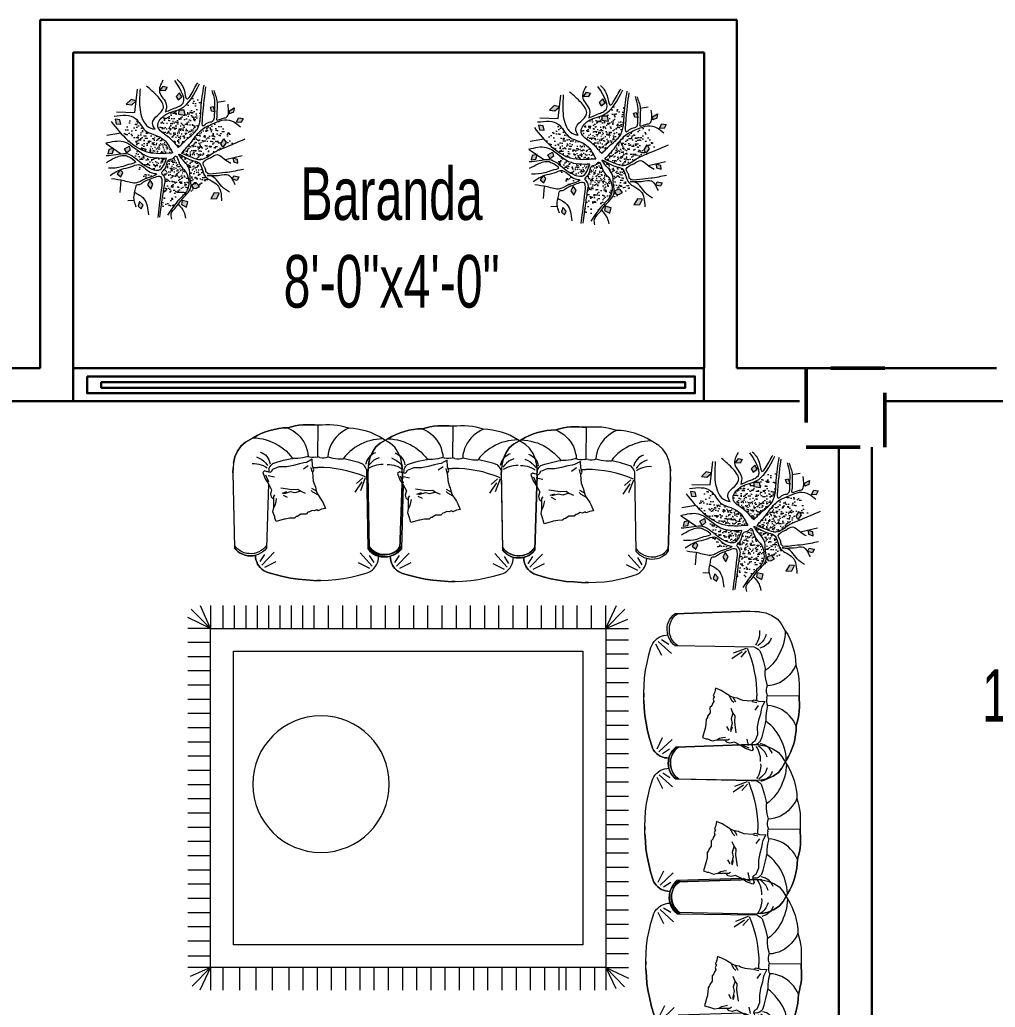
# Model space of a CAD drawing. Header units: inches. Extents: x 64086 to 138972, y -13497 to 16809.
# Drawn here: x 100305.9 to 100454.3, y -10453.8 to -10303.6 of the extents above; entities that cross this region are included whole.
import ezdxf

# ---------------------------------------------------------------- set-up
doc = ezdxf.new("R2010")
doc.units = ezdxf.units.IN
doc.header["$LTSCALE"] = 0.5
doc.header["$MEASUREMENT"] = 0
doc.linetypes.add('DASHED', pattern=[0.75, 0.5, -0.25])
doc.layers.get('0').update_dxf_attribs({"lineweight": 13})
for name, color, linetype, lineweight in [('Boundary', 6, 'DASHED', 50), ('DIMENSION', 250, 'Continuous', 13), ('fur', 42, 'Continuous', 15), ('FURNITUER', 45, 'Continuous', 15), ('FURNITUR', 212, 'Continuous', 9), ('Light fixture', 5, 'Continuous', 13), ('Text-2', 7, 'Continuous', 18), ('Tree', 94, 'Continuous', 0), ('WALL', 7, 'Continuous', 30)]:
    doc.layers.add(name, color=color, linetype=linetype, lineweight=lineweight)
doc.styles.add('STYLE1', font='ARIALN.TTF', dxfattribs={"width": 0.8})

# ---------------------------------------------------------------- blocks, each defined once
blk = doc.blocks.new('A$C02AD739B')
at = {"layer": 'fur'}
for p, q in [((6.08, 28.48), (6.89, 28.77)), ((6.08, 28.48), (6.89, 28.77)), ((6.89, 28.77), (7.74, 29)), ((6.89, 28.77), (7.74, 29)), ((7.74, 29), (8.62, 29.19)), ((7.74, 29), (8.62, 29.19)), ((8.62, 29.19), (9.47, 29.31)), ((8.62, 29.19), (9.47, 29.31)), ((9.47, 29.31), (10.33, 29.36)), ((9.47, 29.31), (10.36, 29.36)), ((10.33, 29.36), (10.33, 29.36)), ((10.33, 29.36), (10.36, 29.36)), ((10.33, 29.36), (10.36, 29.36)), ((10.33, 29.36), (10.86, 29.12)), ((10.36, 29.36), (11.03, 29.55)), ((10.36, 29.36), (11.03, 29.55)), ((10.86, 29.12), (11.36, 28.81)), ((11.03, 29.55), (11.77, 29.74)), ((11.03, 29.55), (11.77, 29.74)), ((11.36, 28.81), (11.87, 28.46)), ((11.77, 29.74), (12.48, 29.89)), ((11.77, 29.74), (12.48, 29.89)), ((12.48, 29.89), (13.22, 29.98)), ((12.48, 29.89), (13.22, 29.98)), ((13.22, 29.98), (13.97, 30.02)), ((13.22, 29.98), (13.97, 30.02)), ((13.97, 30.02), (14.71, 30.03)), ((13.97, 30.02), (14.71, 30.03)), ((14.71, 30.03), (15.46, 30.01)), ((14.71, 30.03), (15.46, 30.01)), ((15.46, 30.01), (16.2, 30.02)), ((15.46, 30.01), (16.2, 30.02)), ((16.2, 30.02), (16.95, 30.03)), ((16.95, 30.03), (16.2, 30.02)), ((16.3, 23.85), (16.2, 30.02)), ((16.95, 30.03), (17.69, 30.08)), ((17.69, 30.08), (16.95, 30.03)), ((17.69, 30.08), (18.44, 30.09)), ((18.44, 30.09), (17.69, 30.08)), ((18.44, 30.09), (19.18, 30.07)), ((19.18, 30.07), (18.44, 30.09)), ((19.18, 30.07), (19.93, 30.01)), ((19.93, 30.01), (19.18, 30.07)), ((19.93, 30.01), (20.64, 29.88)), ((20.64, 29.88), (19.93, 30.01)), ((21.08, 28.96), (20.59, 28.6)), ((20.64, 29.88), (21.39, 29.71)), ((21.39, 29.71), (20.64, 29.88)), ((21.61, 29.26), (21.08, 28.96)), ((21.39, 29.71), (22.1, 29.51)), ((22.1, 29.51), (21.39, 29.71)), ((22.14, 29.51), (21.61, 29.26)), ((22.99, 29.49), (22.1, 29.51)), ((22.1, 29.51), (22.14, 29.51)), ((22.14, 29.51), (22.1, 29.51)), ((22.14, 29.51), (22.99, 29.49)), ((22.14, 29.51), (22.14, 29.51)), ((22.99, 29.49), (23.84, 29.4)), ((23.84, 29.4), (22.99, 29.49)), ((23.84, 29.4), (24.73, 29.24)), ((24.73, 29.24), (23.84, 29.4)), ((24.73, 29.24), (25.59, 29.04)), ((25.59, 29.04), (24.73, 29.24)), ((25.59, 29.04), (26.41, 28.77)), ((26.41, 28.77), (25.59, 29.04)), ((26.41, 28.77), (27.23, 28.46)), ((27.23, 28.46), (26.41, 28.77)), ((2.25, 26.39), (3.72, 27.27)), ((2.25, 26.39), (3.72, 27.27)), ((3.72, 27.27), (4.46, 27.74)), ((3.72, 27.27), (4.46, 27.74)), ((3.72, 27.27), (4.36, 27.24)), ((4.36, 27.24), (5, 27.18)), ((4.46, 27.74), (5.27, 28.15)), ((4.46, 27.74), (5.27, 28.15)), ((5, 27.18), (5.61, 27.09)), ((5.27, 28.15), (6.08, 28.48)), ((5.27, 28.15), (6.08, 28.48)), ((5.61, 27.09), (6.25, 26.92)), ((6.25, 26.92), (6.85, 26.75)), ((6.85, 26.75), (7.43, 26.51)), ((11.87, 28.46), (12.33, 28.08)), ((12.33, 28.08), (12.76, 27.66)), ((12.76, 27.66), (13.13, 27.21)), ((13.13, 27.21), (13.49, 26.71)), ((13.49, 26.71), (13.78, 26.19)), ((19.02, 26.8), (18.75, 26.27)), ((19.37, 27.31), (19.02, 26.8)), ((19.72, 27.77), (19.37, 27.31)), ((20.14, 28.2), (19.72, 27.77)), ((20.59, 28.6), (20.14, 28.2)), ((25.13, 26.76), (24.53, 26.5)), ((25.69, 27.02), (25.13, 26.76)), ((26.29, 27.2), (25.69, 27.02)), ((26.93, 27.39), (26.29, 27.2)), ((27.53, 27.51), (26.93, 27.39)), ((27.23, 28.46), (28.05, 28.08)), ((28.05, 28.08), (27.23, 28.46)), ((28.17, 27.59), (27.53, 27.51)), ((28.05, 28.08), (28.8, 27.63)), ((28.8, 27.63), (28.05, 28.08)), ((28.8, 27.63), (28.17, 27.59)), ((28.8, 27.63), (30.31, 26.8)), ((30.31, 26.8), (28.8, 27.63)), ((30.31, 26.8), (31.13, 26.11)), ((31.13, 26.11), (30.31, 26.8)), ((0.78, 24.63), (1.44, 25.67)), ((0.78, 24.63), (1.44, 25.67)), ((1.44, 25.67), (2.25, 26.39)), ((1.44, 25.67), (2.25, 26.39)), ((7.43, 26.51), (8.03, 26.27)), ((8.03, 26.27), (8.57, 25.96)), ((8.57, 25.96), (9.14, 25.65)), ((9.14, 25.65), (9.64, 25.27)), ((9.64, 25.27), (10.15, 24.89)), ((10.15, 24.89), (10.62, 24.43)), ((13.78, 26.19), (14, 25.66)), ((14, 25.66), (14.19, 25.06)), ((14.19, 25.06), (14.34, 24.49)), ((18.38, 25.12), (18.24, 24.56)), ((18.54, 25.73), (18.38, 25.12)), ((18.75, 26.27), (18.54, 25.73)), ((22.46, 25.05), (22, 24.58)), ((22.95, 25.45), (22.46, 25.05)), ((23.44, 25.84), (22.95, 25.45)), ((24, 26.17), (23.44, 25.84)), ((24.53, 26.5), (24, 26.17)), ((27.43, 24.88), (27.08, 24.73)), ((31.13, 26.11), (31.82, 25.09)), ((31.82, 25.09), (31.13, 26.11)), ((31.82, 25.09), (32.34, 23.96)), ((32.34, 23.96), (31.82, 25.09)), ((0.08, 22.28), (0.31, 23.49)), ((0.08, 22.28), (0.31, 23.49)), ((0.31, 23.49), (0.78, 24.63)), ((0.31, 23.49), (0.78, 24.63)), ((4.49, 23.59), (4.99, 23.39)), ((4.99, 23.39), (5.49, 23.15)), ((5.19, 24.56), (5.54, 24.42)), ((5.49, 23.15), (5.92, 22.8)), ((5.54, 24.42), (5.86, 24.22)), ((5.86, 24.22), (6.19, 24.01)), ((6.19, 24.01), (6.44, 23.73)), ((6.44, 23.73), (6.69, 23.41)), ((6.69, 23.41), (6.88, 23.1)), ((6.88, 23.1), (7.02, 22.71)), ((8.41, 22.7), (9.68, 23.07)), ((9.68, 23.07), (10.99, 23.41)), ((10.62, 24.43), (11.05, 23.98)), ((10.99, 23.41), (11.41, 23.45)), ((11.05, 23.98), (11.41, 23.45)), ((12.41, 23.47), (11.41, 23.45)), ((13.4, 23.63), (12.41, 23.47)), ((14.39, 23.89), (13.4, 23.63)), ((14.71, 23.75), (14.32, 23.89)), ((14.32, 23.89), (14.39, 23.89)), ((14.34, 24.49), (14.39, 23.89)), ((14.39, 23.89), (14.34, 23.88)), ((14.34, 23.88), (14.39, 23.86)), ((14.39, 23.86), (14.39, 23.89)), ((15.1, 23.69), (14.71, 23.75)), ((15.52, 23.7), (15.1, 23.69)), ((15.91, 23.77), (15.52, 23.7)), ((15.91, 23.77), (16.3, 23.85)), ((16.69, 23.79), (16.3, 23.85)), ((16.69, 23.79), (17.09, 23.72)), ((17.09, 23.72), (17.51, 23.73)), ((17.36, 22.16), (17.41, 23.41)), ((17.41, 23.41), (18.55, 22.82)), ((17.51, 23.73), (17.9, 23.8)), ((17.9, 23.8), (18.29, 23.95)), ((18.24, 24.56), (18.22, 23.95)), ((18.22, 23.95), (19.21, 23.72)), ((18.29, 23.95), (18.22, 23.95)), ((19.21, 23.72), (20.21, 23.59)), ((20.21, 23.59), (21.2, 23.61)), ((21.59, 24.11), (21.2, 23.61)), ((21.67, 23.54), (21.2, 23.61)), ((22, 24.58), (21.59, 24.11)), ((22.98, 23.25), (21.67, 23.54)), ((24.27, 22.91), (22.98, 23.25)), ((25.05, 22.64), (24.27, 22.91)), ((25.65, 22.97), (25.55, 22.61)), ((25.78, 23.36), (25.65, 22.97)), ((25.96, 23.68), (25.78, 23.36)), ((26.2, 24.01), (25.96, 23.68)), ((26.44, 24.3), (26.2, 24.01)), ((26.75, 23.09), (26.36, 22.7)), ((26.76, 24.51), (26.44, 24.3)), ((27.17, 23.45), (26.75, 23.09)), ((27.08, 24.73), (26.76, 24.51)), ((27.66, 23.71), (27.17, 23.45)), ((28.15, 23.93), (27.66, 23.71)), ((32.34, 23.96), (32.61, 22.76)), ((32.61, 22.76), (32.34, 23.96)), ((0, 20.4), (0.02, 21.39)), ((0, 20.4), (0.02, 21.39)), ((0.02, 21.39), (0.08, 22.28)), ((0.08, 22.28), (0.02, 21.39)), ((3.7, 22.3), (4.12, 22.31)), ((4.12, 22.31), (4.55, 22.28)), ((4.55, 22.28), (4.97, 22.22)), ((4.97, 22.22), (5.4, 22.08)), ((5.4, 22.08), (5.83, 21.94)), ((5.83, 21.94), (6.22, 21.74)), ((5.92, 22.8), (6.32, 22.41)), ((6.22, 21.74), (6.58, 21.53)), ((6.32, 22.41), (6.65, 21.99)), ((6.94, 21.36), (6.79, 6.03)), ((6.94, 21.36), (7.11, 21.75)), ((7.02, 22.71), (7.14, 22.36)), ((7.11, 21.75), (7.32, 22.07)), ((7.32, 22.07), (7.63, 22.4)), ((7.63, 22.4), (8.41, 22.7)), ((9.4, 20.76), (10.53, 21.1)), ((10.53, 21.1), (11.62, 21.33)), ((11.62, 21.33), (12.79, 21.56)), ((12.79, 21.56), (13.96, 21.72)), ((13.96, 21.72), (15.16, 21.81)), ((15.16, 21.81), (16.34, 21.83)), ((17.26, 21.84), (16.34, 21.83)), ((17.09, 21.34), (17.36, 22.16)), ((17.34, 20.89), (17.09, 21.34)), ((17.68, 21.85), (17.48, 20.99)), ((18.18, 22.14), (19.14, 21.48)), ((18.55, 22.82), (19.02, 22.72)), ((19.02, 22.72), (19.87, 22.56)), ((19.87, 22.56), (21.05, 22.22)), ((21.05, 22.22), (22.33, 21.99)), ((22.33, 21.99), (23.85, 22.02)), ((23.61, 22.09), (23.61, 22.05)), ((23.85, 22.02), (25.1, 21.51)), ((25.38, 22.33), (25.05, 22.64)), ((25.1, 21.51), (25.36, 21.05)), ((25.36, 21.05), (25.61, 20.88)), ((25.59, 22.01), (25.38, 22.33)), ((25.78, 21.62), (25.59, 22.01)), ((25.61, 20.88), (26.63, 21.21)), ((25.78, 21.62), (25.82, 20.95)), ((26.36, 22.7), (26.05, 22.27)), ((26.48, 22.02), (26.13, 21.81)), ((26.87, 22.24), (26.48, 22.02)), ((26.63, 21.21), (26.99, 20.93)), ((27.29, 22.39), (26.87, 22.24)), ((27.71, 22.54), (27.29, 22.39)), ((28.14, 22.62), (27.71, 22.54)), ((28.56, 22.66), (28.14, 22.62)), ((28.99, 22.67), (28.56, 22.66)), ((32.61, 22.76), (32.69, 21.88)), ((32.61, 22.76), (32.69, 21.88)), ((32.69, 21.88), (32.74, 20.88)), ((32.74, 20.88), (32.69, 21.88)), ((0.58, 5.93), (0, 20.4)), ((0, 20.4), (0.58, 5.93)), ((7.17, 19.94), (8.27, 20.39)), ((7.18, 19.73), (8.14, 17.26)), ((7.67, 19.77), (8.9, 18.69)), ((8.27, 20.39), (9.4, 20.76)), ((16.89, 18.29), (17.19, 19.11)), ((17.19, 19.11), (17.34, 20.89)), ((25.94, 20.31), (24.7, 20.04)), ((26.47, 20.46), (25.89, 19.11)), ((26.55, 19.72), (25.89, 18.72)), ((26.99, 20.93), (26.55, 19.72)), ((32.74, 20.88), (32.55, 6.4)), ((32.74, 20.88), (32.55, 6.4)), ((7.86, 19), (9.24, 17)), ((16.31, 16.51), (16.62, 17.22)), ((16.62, 17.22), (16.75, 18.07)), ((16.62, 17.22), (16.97, 17.44)), ((16.75, 18.07), (16.89, 18.29)), ((16.96, 18.54), (17.06, 18.58)), ((16.97, 17.44), (17.54, 17.77)), ((17.65, 17.41), (17.37, 17.09)), ((19.67, 17.27), (18.79, 16.9)), ((20.2, 17.67), (19.67, 17.27)), ((19.67, 17.27), (20.81, 16.93)), ((21.37, 17.61), (20.2, 17.67)), ((23.53, 17.93), (21.37, 17.61)), ((23.26, 16.9), (22.37, 17.2)), ((25.89, 18.72), (25.31, 17.57)), ((25.31, 17.57), (25.54, 16.72)), ((25.89, 18.72), (26.34, 6.3)), ((15.66, 15.47), (15.38, 14.96)), ((15.9, 15.86), (15.66, 15.47)), ((16.31, 16.51), (15.9, 15.86)), ((17.37, 17.09), (16.31, 16.51)), ((20.81, 16.93), (21.7, 17.12)), ((21.7, 17.12), (22.69, 16.85)), ((23.09, 16.54), (22.28, 16.1)), ((22.69, 16.85), (22.98, 16.82)), ((24.46, 15.32), (24.34, 15.85)), ((24.57, 14.72), (24.46, 15.32)), ((24.9, 16.29), (24.65, 16.6)), ((24.88, 15.68), (24.9, 16.29)), ((25.4, 16.19), (24.88, 15.68)), ((24.89, 14.9), (24.88, 15.68)), ((25.54, 16.72), (25.4, 16.19)), ((15.38, 14.96), (14.94, 13.86)), ((14.94, 13.86), (15.68, 13.73)), ((14.94, 13.86), (14.94, 13.86)), ((15.68, 13.73), (16.33, 13.45)), ((16.33, 13.45), (16.57, 13.64)), ((16.57, 13.64), (17.07, 13.43)), ((17.07, 13.43), (17.5, 13.54)), ((17.5, 13.54), (18.03, 13.23)), ((24.9, 14.16), (24.57, 14.72)), ((24.9, 14.16), (24.89, 14.9)), ((25.06, 13.31), (24.9, 14.16)), ((18.03, 13.23), (18.32, 13.17)), ((18.32, 13.17), (18.68, 12.82)), ((18.68, 12.82), (19.71, 12.83)), ((19.71, 12.83), (19.71, 12.83)), ((19.71, 12.83), (20.35, 12.38)), ((20.35, 12.38), (20.6, 12.35)), ((20.6, 12.35), (20.93, 12.07)), ((20.93, 12.07), (21.85, 12.05)), ((21.85, 12.05), (22.74, 11.89)), ((22.74, 11.89), (22.88, 11.85)), ((22.88, 11.85), (24.48, 11.42)), ((24.48, 11.42), (24.69, 12.1)), ((24.69, 12.1), (24.72, 12.35)), ((24.72, 12.35), (25.06, 13.31)), ((0.87, 6.04), (0.58, 6.43)), ((0.91, 5.54), (0.58, 5.93)), ((0.91, 5.54), (0.58, 5.93)), ((1.23, 5.69), (0.87, 6.04)), ((6.16, 5.81), (5.77, 5.52)), ((6.47, 6.13), (6.16, 5.81)), ((6.79, 6.03), (6.44, 5.63)), ((6.78, 6.52), (6.47, 6.13)), ((26.33, 6.8), (26.66, 6.41)), ((26.34, 6.3), (26.7, 5.92)), ((26.66, 6.41), (26.98, 6.1)), ((26.7, 5.92), (27.06, 5.61)), ((26.98, 6.1), (27.38, 5.82)), ((27.38, 5.82), (27.81, 5.58)), ((31.11, 5.63), (31.53, 5.85)), ((31.53, 5.85), (31.91, 6.14)), ((32.23, 6.01), (31.85, 5.65)), ((31.85, 5.65), (32.23, 6.01)), ((31.91, 6.14), (32.26, 6.5)), ((32.55, 6.4), (32.23, 6.01)), ((32.23, 6.01), (32.55, 6.4)), ((32.26, 6.5), (32.54, 6.9)), ((1.31, 5.2), (0.91, 5.54)), ((1.31, 5.2), (0.91, 5.54)), ((1.62, 5.41), (1.23, 5.69)), ((1.74, 4.92), (1.31, 5.2)), ((1.74, 4.92), (1.31, 5.2)), ((2.05, 5.21), (1.62, 5.41)), ((2.2, 4.71), (1.74, 4.92)), ((2.2, 4.71), (1.74, 4.92)), ((2.52, 5.04), (2.05, 5.21)), ((2.7, 4.54), (2.2, 4.71)), ((2.7, 4.54), (2.2, 4.71)), ((2.98, 4.9), (2.52, 5.04)), ((3.2, 4.48), (2.7, 4.54)), ((3.2, 4.48), (2.7, 4.54)), ((3.44, 4.87), (2.98, 4.9)), ((3.7, 4.45), (3.2, 4.48)), ((3.7, 4.45), (3.2, 4.48)), ((3.94, 4.88), (3.44, 4.87)), ((4.23, 4.5), (3.7, 4.45)), ((4.23, 4.5), (3.7, 4.45)), ((4.43, 4.93), (3.94, 4.88)), ((4.72, 4.61), (4.23, 4.5)), ((4.69, 4.6), (4.23, 4.5)), ((4.89, 5.08), (4.43, 4.93)), ((4.73, 4.19), (4.69, 4.61)), ((4.73, 4.19), (4.69, 4.6)), ((5.22, 4.76), (4.72, 4.61)), ((4.81, 3.73), (4.73, 4.19)), ((4.81, 3.73), (4.73, 4.19)), ((5.35, 5.26), (4.89, 5.08)), ((5.67, 5.02), (5.22, 4.76)), ((5.77, 5.52), (5.35, 5.26)), ((5.59, 3.38), (6.46, 4.78)), ((6.09, 5.31), (5.67, 5.02)), ((5.96, 2.71), (8.29, 5.31)), ((6.44, 5.63), (6.09, 5.31)), ((27.28, 3.02), (24.86, 5.53)), ((27.62, 3.7), (26.71, 5.07)), ((27.06, 5.61), (27.49, 5.33)), ((27.49, 5.33), (27.96, 5.09)), ((27.81, 5.58), (28.27, 5.41)), ((27.96, 5.09), (28.45, 4.95)), ((28.4, 4.07), (28.26, 3.67)), ((28.26, 3.67), (28.4, 4.07)), ((28.27, 5.41), (28.73, 5.28)), ((28.46, 4.53), (28.4, 4.07)), ((28.4, 4.07), (28.46, 4.53)), ((28.45, 4.95), (28.95, 4.85)), ((28.49, 4.95), (28.46, 4.53)), ((28.46, 4.53), (28.49, 4.95)), ((28.95, 4.85), (28.49, 4.95)), ((28.73, 5.28), (29.23, 5.25)), ((29.49, 4.83), (28.95, 4.85)), ((28.95, 4.85), (29.49, 4.83)), ((29.23, 5.25), (29.73, 5.26)), ((29.98, 4.87), (29.49, 4.83)), ((29.49, 4.83), (29.98, 4.87)), ((29.73, 5.26), (30.19, 5.3)), ((30.48, 4.95), (29.98, 4.87)), ((29.98, 4.87), (30.48, 4.95)), ((30.19, 5.3), (30.65, 5.45)), ((30.97, 5.14), (30.48, 4.95)), ((30.48, 4.95), (30.97, 5.14)), ((30.65, 5.45), (31.11, 5.63)), ((31.43, 5.36), (30.97, 5.14)), ((30.97, 5.14), (31.43, 5.36)), ((31.85, 5.65), (31.43, 5.36)), ((31.43, 5.36), (31.85, 5.65)), ((4.96, 3.34), (4.81, 3.73)), ((4.96, 3.34), (4.81, 3.73)), ((5.14, 2.91), (4.96, 3.34)), ((5.14, 2.91), (4.96, 3.34)), ((5.36, 2.56), (5.14, 2.91)), ((5.36, 2.56), (5.14, 2.91)), ((5.65, 2.25), (5.36, 2.56)), ((5.65, 2.25), (5.36, 2.56)), ((5.97, 1.93), (5.65, 2.25)), ((5.97, 1.93), (5.65, 2.25)), ((6.33, 1.69), (5.97, 1.93)), ((6.33, 1.69), (5.97, 1.93)), ((8.68, 3.43), (6.5, 2.3)), ((24.54, 3.65), (26.75, 2.58)), ((26.94, 1.98), (26.55, 1.76)), ((26.55, 1.76), (26.94, 1.98)), ((27.29, 2.24), (26.94, 1.98)), ((26.94, 1.98), (27.29, 2.24)), ((27.61, 2.56), (27.29, 2.24)), ((27.29, 2.24), (27.61, 2.56)), ((27.88, 2.89), (27.61, 2.56)), ((27.61, 2.56), (27.88, 2.89)), ((28.09, 3.24), (27.88, 2.89)), ((27.88, 2.89), (28.09, 3.24)), ((28.26, 3.67), (28.09, 3.24)), ((28.09, 3.24), (28.26, 3.67)), ((6.72, 1.49), (6.33, 1.69)), ((6.72, 1.49), (6.33, 1.69)), ((7.15, 1.35), (6.72, 1.49)), ((7.15, 1.35), (6.72, 1.49)), ((8.58, 0.95), (7.15, 1.35)), ((8.58, 0.95), (7.15, 1.35)), ((10.07, 0.62), (8.58, 0.95)), ((10.07, 0.62), (8.58, 0.95)), ((11.5, 0.32), (10.07, 0.62)), ((11.5, 0.32), (10.07, 0.62)), ((12.99, 0.13), (11.5, 0.32)), ((12.99, 0.13), (11.5, 0.32)), ((14.48, 0.05), (12.99, 0.13)), ((14.48, 0.05), (12.99, 0.13)), ((15.97, 0), (14.48, 0.05)), ((15.97, 0), (14.48, 0.05)), ((16.65, 0.01), (15.97, 0)), ((15.97, 0), (16.65, 0.01)), ((17.32, 0.02), (16.65, 0.01)), ((17.32, 0.02), (16.65, 0.01)), ((18.81, 0.12), (17.32, 0.02)), ((17.32, 0.02), (18.81, 0.12)), ((20.3, 0.25), (18.81, 0.12)), ((18.81, 0.12), (20.3, 0.25)), ((21.78, 0.48), (20.3, 0.25)), ((20.3, 0.25), (21.78, 0.48)), ((23.23, 0.79), (21.78, 0.48)), ((21.78, 0.48), (23.23, 0.79)), ((24.72, 1.17), (23.23, 0.79)), ((23.23, 0.79), (24.72, 1.17)), ((26.13, 1.62), (24.72, 1.17)), ((24.72, 1.17), (26.13, 1.62)), ((26.55, 1.76), (26.13, 1.62)), ((26.13, 1.62), (26.55, 1.76))]:
    blk.add_line(p, q, dxfattribs=at)
blk = doc.blocks.new('A$C385E12BF')
at = {"layer": 'FURNITUER', "xscale": -0.7874014901910519, "yscale": 0.7874014902045019, "zscale": 0.7874014901677212, "rotation": 180.3659748531272}
for p in [(-55.75, 23.91), (-35.47, 23.74), (-14.96, 23.59)]:
    blk.add_blockref('A$C02AD739B', p, dxfattribs=at)
blk = doc.blocks.new('Krishnachura')
at = {"true_color": 0xf64004}
h = blk.add_hatch(color=20, dxfattribs=at)
h.paths.add_polyline_path([(-24.9, -73.5), (-29.1, -78.9), (-24, -86.6), (-18, -80)])
h.paths.add_polyline_path([(-14.8, 106.8), (-25.1, 104.2), (-18.2, 98.9), (-8.7, 100.7)])
h.paths.add_polyline_path([(40.1, 99.4), (32.6, 95.9), (38.8, 91.5), (44.9, 95)])
h.paths.add_polyline_path([(57.5, 77.3), (49.8, 75.1), (49.8, 68.6), (57.5, 69.7)])
h.paths.add_polyline_path([(50.3, 49.6), (42.6, 53.9), (39.2, 48.5), (47.7, 41.9)])
edge = h.paths.add_edge_path()
edge.add_line((93, 31.6), (88.7, 32.7))
edge.add_line((88.7, 32.7), (87, 26.2))
edge.add_line((87, 26.2), (91, 23.1))
edge.add_spline(control_points=[(91, 23.1), (91.2, 23.3), (91.3, 23.6), (91.5, 23.8)], knot_values=[96.049377, 96.049377, 96.049377, 96.049377, 96.780106, 96.780106, 96.780106, 96.780106], degree=3, periodic=0)
edge.add_line((91.5, 23.8), (93, 31.6))
h.paths.add_polyline_path([(121, 12.6), (112.1, 12.6), (110.1, 8.2), (116.9, 7.3)])
h.paths.add_polyline_path([(119.4, -4.4), (112.6, -8.8), (118.7, -13.1), (124.9, -8.8)])
h.paths.add_polyline_path([(82, -22.1), (73.8, -26.5), (73.8, -32.6), (82, -29.1)])
h.paths.add_polyline_path([(84.5, -61.4), (79.3, -55.9), (76.8, -61.4), (81.9, -66.9)])
h.paths.add_polyline_path([(66.5, -81.1), (61.4, -84.4), (67.4, -89.9), (72.5, -86.6)])
h.paths.add_polyline_path([(32.4, -93.2), (25.5, -88.8), (16.1, -94.3), (24.7, -98.6)])
h.paths.add_polyline_path([(8.9, -61.1), (4.8, -60.2), (0, -60.2), (0, -65.5), (3.4, -68.1), (10.2, -68.1)])
h.paths.add_polyline_path([(-84.7, -41.2), (-90.2, -46.4), (-88.1, -52.6), (-82.7, -49.1)])
h.paths.add_polyline_path([(-53.1, -20.1), (-60, -24.5), (-59.3, -33.3), (-52.4, -28)])
edge = h.paths.add_edge_path()
edge.add_line((-84.7, 12.3), (-86.1, 18.3))
edge.add_spline(control_points=[(-86.1, 18.3), (-86.1, 18.3), (-86.2, 18.3), (-86.2, 18.3)], knot_values=[18.300544, 18.300544, 18.300544, 18.300544, 18.460045, 18.460045, 18.460045, 18.460045], degree=3, periodic=0)
edge.add_line((-86.2, 18.3), (-93.6, 14.9))
edge.add_line((-93.6, 14.9), (-90.9, 7.9))
edge.add_line((-90.9, 7.9), (-84.7, 12.3))
h.paths.add_polyline_path([(-54.7, 43.7), (-63.3, 43.7), (-63.3, 36), (-56.5, 37.1)])
h.paths.add_polyline_path([(-78.2, 52.2), (-78.5, 52.8), (-85.4, 55.2), (-90.2, 49.9), (-83.4, 47.3)])
h.paths.add_polyline_path([(-46.5, 87.6), (-52.6, 92), (-54.7, 85), (-48.5, 80.6)])
h = blk.add_hatch(dxfattribs=at)
h.set_pattern_fill('AR-SAND', color=20, scale=7, style=0)
h.set_pattern_definition([(37.5, (2450.762, 3764.287), (-0.440954, 13.487766), [0, -10.64, 0, -11.9, 0, -11.375]), (7.5, (2450.762, 3764.287), (12.38844, 19.75502), [0, -5.74, 0, -9.59, 0, -3.675]), (327.5, (2442.152, 3764.287), (21.798993, 0.039613), [0, -3.5, 0, -12.6, 0, -16.45]), (317.5, (2442.152, 3764.287), (21.04289, 6.14373), [0, -1.75, 0, -8.26, 0, -9.45])])
edge = h.paths.add_edge_path()
edge.add_spline(control_points=[(-21.1, 57.8), (-22.2, 64.3), (-21.6, 73.5), (-25.4, 80.2), (-26.4, 81.6)], knot_values=[28.353779, 28.353779, 28.353779, 28.353779, 47.865903, 53.465511, 53.465511, 53.465511, 53.465511], degree=3, periodic=0)
edge.add_arc((6.4, -3), 90.7, 111.2287, 132.6771)
edge.add_spline(control_points=[(-55.1, 63.7), (-54.2, 60), (-51.8, 51.3), (-48.4, 42.8), (-46.1, 38.2)], knot_values=[28.772575, 28.772575, 28.772575, 28.772575, 40.260412, 55.511589, 55.511589, 55.511589, 55.511589], degree=3, periodic=0)
edge.add_arc((6.4, -3), 66.7, 114.3788, 141.8754, ccw=False)
edge = h.paths.add_edge_path()
edge.add_spline(control_points=[(-59.3, -14.4), (-59.1, -14.4), (-50.5, -15.4), (-33.3, -20.7), (-46.7, -10.1), (-50.1, -1.3), (-53.1, 9.1), (-57.7, 11.4), (-58.6, 11.8)], knot_values=[46.400789, 46.400789, 46.400789, 46.400789, 46.820806, 66.163574, 73.325721, 84.62101, 97.853805, 101.018607, 101.018607, 101.018607, 101.018607], degree=3, periodic=0)
edge.add_arc((6.4, -3), 66.7, 167.1947, 180)
edge.add_arc((6.4, -3), 66.7, 180, 189.8215)
edge = h.paths.add_edge_path()
edge.add_spline(control_points=[(-43.9, -46.8), (-45.7, -49.1), (-50.6, -55.4), (-55.6, -61.9), (-58.8, -66.1)], knot_values=[16.374576, 16.374576, 16.374576, 16.374576, 25.17, 40.887921, 40.887921, 40.887921, 40.887921], degree=3, periodic=0)
edge.add_arc((6.4, -3), 90.7, 224.0334, 234.7177)
edge.add_spline(control_points=[(-46, -77.1), (-40.2, -74.4), (-30.2, -70.2), (-19.2, -67.8), (-15.1, -66.2)], knot_values=[173.650781, 173.650781, 173.650781, 173.650781, 192.845419, 206.135266, 206.135266, 206.135266, 206.135266], degree=3, periodic=0)
edge.add_arc((6.4, -3), 66.7, 221.0198, 251.1899, ccw=False)
edge = h.paths.add_edge_path()
edge.add_arc((6.4, -3), 90.7, 360, 364.7072)
edge.add_spline(control_points=[(96.9, 4.4), (92.2, 6.3), (83.8, 7.1), (75.4, 8.3), (72.1, 8.7)], knot_values=[62.785671, 62.785671, 62.785671, 62.785671, 77.921084, 87.678021, 87.678021, 87.678021, 87.678021], degree=3, periodic=0)
edge.add_arc((6.4, -3), 66.7, 0, 10.0873, ccw=False)
edge.add_arc((6.4, -3), 66.7, -26.9119, 0, ccw=False)
edge.add_spline(control_points=[(65.9, -33.2), (68.6, -33.5), (76.8, -34.6), (85.1, -35.6), (90.8, -36.4)], knot_values=[64.453635, 64.453635, 64.453635, 64.453635, 72.440787, 89.673139, 89.673139, 89.673139, 89.673139], degree=3, periodic=0)
edge.add_arc((6.4, -3), 90.7, 338.4166, 360)
h.paths.add_polyline_path([(82, -22.1), (82, -29.1), (73.8, -32.6), (73.8, -26.5)], flags=16)
edge = h.paths.add_edge_path()
edge.add_arc((6.4, -3), 90.7, 34.2027, 44.5505)
edge.add_spline(control_points=[(71.1, 60.6), (62.7, 56.4), (52, 53), (41.1, 54.9), (38.7, 55.4)], knot_values=[87.665027, 87.665027, 87.665027, 87.665027, 114.902872, 122.337703, 122.337703, 122.337703, 122.337703], degree=3, periodic=0)
edge.add_arc((6.4, -3), 66.7, 57.5686, 61.0539, ccw=False)
edge.add_line((42.2, 53.3), (42.6, 53.9))
edge.add_line((42.6, 53.9), (50.3, 49.6))
edge.add_line((50.3, 49.6), (49.7, 47.8))
edge.add_arc((6.4, -3), 66.7, 25.7549, 49.5727, ccw=False)
edge.add_spline(control_points=[(66.5, 26), (69.5, 30.2), (74.3, 37.9), (79.3, 45.1), (81.5, 48)], knot_values=[61.087505, 61.087505, 61.087505, 61.087505, 75.963584, 86.710193, 86.710193, 86.710193, 86.710193], degree=3, periodic=0)
h = blk.add_hatch(dxfattribs=at)
h.set_pattern_fill('AR-SAND', color=20, scale=5, style=0)
h.set_pattern_definition([(37.5, (2450.762, 3764.287), (-0.314967, 9.634119), [0, -7.6, 0, -8.5, 0, -8.125]), (7.5, (2450.762, 3764.287), (8.848884, 14.11073), [0, -4.1, 0, -6.85, 0, -2.625]), (327.5, (2444.612, 3764.287), (15.57071, 0.028295), [0, -2.5, 0, -9, 0, -11.75]), (317.5, (2444.612, 3764.287), (15.030633, 4.388378), [0, -1.25, 0, -5.9, 0, -6.75])])
edge = h.paths.add_edge_path()
edge.add_spline(control_points=[(29, -65.8), (27.9, -63.8), (24.5, -55.8), (28.8, -45.2), (29.1, -39.2)], knot_values=[158.269396, 158.269396, 158.269396, 158.269396, 165.001518, 184.628403, 184.628403, 184.628403, 184.628403], degree=3, periodic=0)
edge.add_arc((6.4, -3), 42.7, 269.2157, 302.094, ccw=False)
edge.add_spline(control_points=[(5.9, -45.7), (5.1, -47.1), (2.2, -52.7), (-0.3, -62.5), (-7, -66.3), (-10.2, -67.6)], knot_values=[51.110941, 51.110941, 51.110941, 51.110941, 55.637853, 69.206962, 79.557259, 79.557259, 79.557259, 79.557259], degree=3, periodic=0)
edge.add_arc((6.4, -3), 66.7, 255.5516, 289.7168)
h.paths.add_polyline_path([(8.9, -61.1), (10.2, -68.1), (3.4, -68.1), (0, -65.5), (0, -60.2), (4.8, -60.2)], flags=16)
edge = h.paths.add_edge_path()
edge.add_spline(control_points=[(36.8, -33.1), (42.6, -34.5), (53.1, -32.4), (62.7, -32.9), (65.9, -33.2)], knot_values=[35.802774, 35.802774, 35.802774, 35.802774, 54.670539, 64.453635, 64.453635, 64.453635, 64.453635], degree=3, periodic=0)
edge.add_arc((6.4, -3), 66.7, 333.0881, 360)
edge.add_arc((6.4, -3), 66.7, 0, 10.0873)
edge.add_spline(control_points=[(72.1, 8.7), (68.1, 9.1), (60, 9.4), (52.2, 7), (48.3, 5.5)], knot_values=[38.241718, 38.241718, 38.241718, 38.241718, 50.387682, 62.785671, 62.785671, 62.785671, 62.785671], degree=3, periodic=0)
edge.add_arc((6.4, -3), 42.7, 0, 11.5132, ccw=False)
edge.add_arc((6.4, -3), 42.7, -44.6902, 0, ccw=False)
edge = h.paths.add_edge_path()
edge.add_spline(control_points=[(47, 10.4), (48.7, 10.9), (56.6, 13.8), (62.4, 20.2), (66.5, 26)], knot_values=[35.140557, 35.140557, 35.140557, 35.140557, 40.560575, 61.087505, 61.087505, 61.087505, 61.087505], degree=3, periodic=0)
edge.add_arc((6.4, -3), 66.7, 25.7549, 49.5727)
edge.add_line((49.7, 47.8), (47.7, 41.9))
edge.add_line((47.7, 41.9), (39.2, 48.5))
edge.add_line((39.2, 48.5), (42.2, 53.3))
edge.add_arc((6.4, -3), 66.7, 57.5686, 61.0539)
edge.add_spline(control_points=[(38.7, 55.4), (31.9, 56.8), (18.6, 60.8), (-1, 51.4), (-0.2, 42.5), (0.8, 39.3)], knot_values=[37.337392, 37.337392, 37.337392, 37.337392, 58.811875, 77.831688, 87.665027, 87.665027, 87.665027, 87.665027], degree=3, periodic=0)
edge.add_arc((6.4, -3), 42.7, 18.246, 97.6303, ccw=False)
edge = h.paths.add_edge_path()
edge.add_spline(control_points=[(-9, 36.9), (-13.1, 41.8), (-19, 48), (-20.8, 56), (-21.1, 57.8)], knot_values=[53.465511, 53.465511, 53.465511, 53.465511, 72.488389, 77.842021, 77.842021, 77.842021, 77.842021], degree=3, periodic=0)
edge.add_arc((6.4, -3), 66.7, 114.3788, 141.8754)
edge.add_spline(control_points=[(-46.1, 38.2), (-43, 32.2), (-38.3, 25), (-32.2, 19.2), (-30.8, 18)], knot_values=[55.511589, 55.511589, 55.511589, 55.511589, 75.353177, 81.091109, 81.091109, 81.091109, 81.091109], degree=3, periodic=0)
edge.add_arc((6.4, -3), 42.7, 111.1152, 150.5279, ccw=False)
edge = h.paths.add_edge_path()
edge.add_spline(control_points=[(-30.9, -23.8), (-30.7, -25), (-30, -30.1), (-36.2, -37.2), (-41.2, -43.3), (-43.9, -46.8)], knot_values=[40.887921, 40.887921, 40.887921, 40.887921, 44.113555, 54.314409, 67.681963, 67.681963, 67.681963, 67.681963], degree=3, periodic=0)
edge.add_arc((6.4, -3), 66.7, 221.0198, 251.1899)
edge.add_spline(control_points=[(-15.1, -66.2), (-12.3, -65.1), (-4.3, -60.9), (0.7, -51.7), (2.2, -45.5)], knot_values=[146.560133, 146.560133, 146.560133, 146.560133, 155.570505, 173.650781, 173.650781, 173.650781, 173.650781], degree=3, periodic=0)
edge.add_arc((6.4, -3), 42.7, 209.0905, 264.2643, ccw=False)
edge = h.paths.add_edge_path()
edge.add_spline(control_points=[(-33.8, 11.4), (-35.9, 13.4), (-42.1, 20.1), (-45.7, 29.3), (-48.1, 35.4)], knot_values=[50.870312, 50.870312, 50.870312, 50.870312, 59.741575, 78.777059, 78.777059, 78.777059, 78.777059], degree=3, periodic=0)
edge.add_arc((6.4, -3), 66.7, 144.8812, 158.2228)
edge.add_spline(control_points=[(-55.5, 21.7), (-54.1, 18.3), (-51.1, 9.5), (-45.8, -1.5), (-38.7, -10.1), (-35.3, -12.1)], knot_values=[49.431712, 49.431712, 49.431712, 49.431712, 60.09401, 75.770378, 88.440564, 88.440564, 88.440564, 88.440564], degree=3, periodic=0)
edge.add_arc((6.4, -3), 42.7, 180, 192.2588, ccw=False)
edge.add_arc((6.4, -3), 42.7, 160.2856, 180, ccw=False)
h = blk.add_hatch(dxfattribs=at)
h.set_pattern_fill('AR-SAND', color=20, scale=4, style=0)
h.set_pattern_definition([(37.5, (2450.762, 3764.287), (-0.2519734, 7.707295), [0, -6.08, 0, -6.8, 0, -6.5]), (7.5, (2450.762, 3764.287), (7.079107, 11.288584), [0, -3.28, 0, -5.48, 0, -2.1]), (327.5, (2445.842, 3764.287), (12.456567, 0.022636), [0, -2, 0, -7.2, 0, -9.4]), (317.5, (2445.842, 3764.287), (12.024506, 3.510702), [0, -1, 0, -4.72, 0, -5.4])])
edge = h.paths.add_edge_path()
edge.add_spline(control_points=[(0.8, 39.3), (2.1, 34.9), (9.2, 21.7), (11.2, 9.9), (12.6, 2.5)], knot_values=[0, 0, 0, 0, 13.752027, 37.337392, 37.337392, 37.337392, 37.337392], degree=3, periodic=0)
edge.add_spline(control_points=[(12.6, 2.5), (19, 4.3), (30.2, 7.4), (42.3, 9), (47, 10.4)], knot_values=[0, 0, 0, 0, 20.280288, 35.140557, 35.140557, 35.140557, 35.140557], degree=3, periodic=0)
edge.add_arc((6.4, -3), 42.7, 18.246, 97.6303)
edge = h.paths.add_edge_path()
edge.add_spline(control_points=[(0, 0), (0.4, 10.3), (1, 24), (-6.8, 34.3), (-9, 36.9)], knot_values=[77.842021, 77.842021, 77.842021, 77.842021, 106.948034, 116.702825, 116.702825, 116.702825, 116.702825], degree=3, periodic=0)
edge.add_arc((6.4, -3), 42.7, 111.1152, 150.5279)
edge.add_spline(control_points=[(-30.8, 18), (-22, 10.4), (-11, 5.2), (0, 0)], knot_values=[81.091109, 81.091109, 81.091109, 81.091109, 116.508394, 116.508394, 116.508394, 116.508394], degree=3, periodic=0)
edge = h.paths.add_edge_path()
edge.add_spline(control_points=[(2.2, -45.5), (3, -41.9), (3.5, -33.8), (-1.7, -23.7), (5.4, -4.5), (-4.6, -9.2), (-13.7, -3.8), (-19, -17.4), (-31.8, -17.2), (-31.2, -21.9), (-30.9, -23.8)], knot_values=[67.681963, 67.681963, 67.681963, 67.681963, 78.157076, 91.022839, 106.227261, 110.530671, 117.846391, 133.002737, 141.493858, 146.560133, 146.560133, 146.560133, 146.560133], degree=3, periodic=0)
edge.add_arc((6.4, -3), 42.7, 209.0905, 264.2643)
edge = h.paths.add_edge_path()
edge.add_spline(control_points=[(29.1, -39.2), (29.2, -37.7), (28.8, -31.7), (17.5, -26.4), (6.4, -1.3), (8.4, -20.3), (13, -32.7), (7.3, -43), (5.9, -45.7)], knot_values=[79.557259, 79.557259, 79.557259, 79.557259, 84.541237, 100.744428, 119.259054, 122.870994, 149.227198, 158.269396, 158.269396, 158.269396, 158.269396], degree=3, periodic=0)
edge.add_arc((6.4, -3), 42.7, 269.2157, 302.094)
edge = h.paths.add_edge_path()
edge.add_spline(control_points=[(12.3, -7.9), (15.8, -12.3), (22.3, -20.6), (30.2, -30.9), (35.7, -32.8), (36.8, -33.1)], knot_values=[0, 0, 0, 0, 17.218398, 32.251929, 35.802774, 35.802774, 35.802774, 35.802774], degree=3, periodic=0)
edge.add_arc((6.4, -3), 42.7, 315.3098, 360)
edge.add_arc((6.4, -3), 42.7, 360, 371.5132)
edge.add_spline(control_points=[(48.3, 5.5), (44.3, 4), (32.4, -1.5), (20.3, -5.4), (12.3, -7.9)], knot_values=[0, 0, 0, 0, 12.921865, 38.241718, 38.241718, 38.241718, 38.241718], degree=3, periodic=0)
edge = h.paths.add_edge_path()
edge.add_spline(control_points=[(-12.3, -2.6), (-20, 1.6), (-27.7, 5.8), (-33.8, 11.4)], knot_values=[78.777059, 78.777059, 78.777059, 78.777059, 104.061699, 104.061699, 104.061699, 104.061699], degree=3, periodic=0)
edge.add_arc((6.4, -3), 42.7, 160.2856, 180)
edge.add_arc((6.4, -3), 42.7, 180, 192.2588)
edge.add_spline(control_points=[(-35.3, -12.1), (-34.5, -12.5), (-27.3, -15.7), (-19.3, -8.7), (-12.3, -2.6)], knot_values=[88.440564, 88.440564, 88.440564, 88.440564, 91.489435, 114.523982, 114.523982, 114.523982, 114.523982], degree=3, periodic=0)
for p, q in [((-84.7, 65.7), (-72.4, 40.3)), ((-56.1, 68.3), (-77.2, 76.2)), ((101.8, 34.2), (114.1, 29.8)), ((-93.6, 2.6), (-104.5, -13.1)), ((-90.9, -35.9), (-100.4, -30.7)), ((67.6, -51.7), (94.3, -59.6))]:
    blk.add_line(p, q)
blk.add_lwpolyline([(-44.8, 100.9), (-19.8, 85.6), (2.5, 115.7)])
at = {"color": 20, "true_color": 0xf64004}
for points in [[(-14.8, 106.8), (-25.1, 104.2), (-18.2, 98.9), (-8.7, 100.7)], [(32.6, 95.9), (40.1, 99.4), (44.9, 95), (38.8, 91.5)], [(-52.6, 92), (-54.7, 85), (-48.5, 80.6), (-46.5, 87.6)], [(57.5, 77.3), (49.8, 75.1), (49.8, 68.6), (57.5, 69.7)], [(-77.9, 52.6), (-85.4, 55.2), (-90.2, 49.9), (-83.4, 47.3)], [(42.6, 53.9), (39.2, 48.5), (47.7, 41.9), (50.3, 49.6)], [(-63.3, 36), (-63.3, 43.7), (-54.7, 43.7), (-56.5, 37.1)], [(91.3, 22.9), (87, 26.2), (88.7, 32.7), (93, 31.6)], [(-86.1, 18.4), (-93.6, 14.9), (-90.9, 7.9), (-84.7, 12.3)], [(110.1, 8.2), (112.1, 12.6), (121, 12.6), (116.9, 7.3)], [(112.6, -8.8), (119.4, -4.4), (124.9, -8.8), (118.7, -13.1)], [(-53.1, -20.1), (-60, -24.5), (-59.3, -33.3), (-52.4, -28)], [(73.8, -32.6), (73.8, -26.5), (82, -22.1), (82, -29.1)], [(-84.7, -41.2), (-90.2, -46.4), (-88.1, -52.6), (-82.7, -49.1)], [(0, -60.2), (0, -65.5), (3.4, -68.1), (10.2, -68.1), (8.9, -61.1), (4.8, -60.2)], [(79.3, -55.9), (76.8, -61.4), (81.9, -66.9), (84.5, -61.4)], [(-24.9, -73.5), (-29.1, -78.9), (-24, -86.6), (-18, -80)], [(32.4, -93.2), (25.5, -88.8), (16.1, -94.3), (24.7, -98.6)], [(61.4, -84.4), (66.5, -81.1), (72.5, -86.6), (67.4, -89.9)]]:
    blk.add_lwpolyline(points, close=True, dxfattribs=at)
for points in [[(6, 114), (-7.5, 92), (-15, 63.9), (-13.7, 56.9), (-5.5, 46.4)], [(-5.5, 46.4), (-4.1, 56.9), (23.2, 69.2), (24.6, 88.5), (17.1, 113)], [(-51.2, 97.2), (-23.9, 77.1), (-19.8, 52.6), (-3.4, 28.9), (0, 0)], [(44.6, 108), (30.4, 94.1), (30, 71.8), (22.9, 62)], [(22.9, 62), (43.1, 59.3), (50.4, 58.9), (60.8, 98.1)], [(64.9, 97.7), (66.1, 77.7), (62.6, 62.9), (80.1, 70.4), (90.8, 76.6)], [(-60.1, 92), (-51.9, 52.6), (-34.8, 21.9), (0, 0)], [(-84.7, 66.6), (-59.4, 55), (-39.6, 17.9), (-12.3, -2.6)], [(12.6, 2.5), (6.6, 25.3), (0.7, 48.2), (17.1, 57.8), (45.8, 54.3), (92.2, 73.6)], [(12.6, 2.5), (32.2, 7.4), (51.9, 12.3), (75.2, 39), (97.4, 68.1)], [(98.4, 64.8), (68.2, 23.3), (63.3, 12.8), (72.6, 13.4), (80.6, 11.4), (90.9, 22.8), (100.1, 38.5), (104.5, 54.3)], [(-94.3, 49.1), (-79.6, 42.5), (-64.9, 35.9), (-51.6, 11.4), (-44.4, -2.6), (-32.8, -13.1), (-12.3, -2.6)], [(106.6, 53.2), (101.8, 34.2), (94.8, 22.2), (89.4, 13.7), (87.1, 10.4), (95.9, 7.6), (102.4, 5.9), (115.5, 22.8)], [(-99.1, 39.4), (-84, 38.9), (-67, 33.2), (-64.9, 30.7), (-58.8, 16.6), (-70.4, 18.8), (-82, 21), (-101.1, 29.8)], [(-104.5, 18.4), (-93.9, 18.8), (-83.4, 17.8), (-68.9, 13.6), (-56, 10.4), (-49.9, -1.3), (-44.5, -11.3), (-39.5, -16.4), (-58.8, -14.5), (-73.8, -13.1), (-89.5, -0.4), (-105.2, 12.3)], [(12.3, -7.9), (36.2, 0.4), (60.1, 8.8), (82, 7.4), (98, 3.9), (109.3, -6.1), (114.8, -18.4)], [(-93.6, -46.4), (-88.8, -30.7), (-83, -23.8), (-77.1, -17), (-75.9, -16), (-71.1, -17.5), (-65.7, -17.5), (-46, -19.5), (-36.8, -21.8), (-45.8, -42.9), (-72.4, -78)], [(-68.8, -79.1), (-49.2, -53.7), (-35.4, -36.4), (-30.6, -27.4), (-30.7, -19.1), (-22.8, -16), (-10.6, -6.9), (-3.4, -8.1), (0.8, -7.1), (0.7, -22.3), (2.7, -35), (-7.3, -61.8), (-28, -70.1), (-56.8, -82.3)], [(-54, -91.1), (-50.6, -83.2), (-37.8, -77.7), (-26.3, -72.7), (-2, -62.2), (3.8, -49.9), (9.6, -37.7), (7.5, -11.4), (7.2, -7.8), (18.1, -22.8), (28.7, -35), (26.6, -59.6), (31.4, -70.1), (36.2, -80.6), (29.4, -106)], [(12.3, -7.9), (22.9, -21.5), (33.7, -31.9), (56.1, -32.8), (73.8, -34.2), (111.4, -39)], [(-83.8, -24.8), (-76.5, -40.3), (-82.8, -66.9)], [(84.7, -79.7), (60.4, -71.1), (44.1, -64), (30.9, -53.8), (32.8, -47.7), (32.8, -43.2), (33.9, -39), (48.5, -37.3), (60.8, -38.5), (66.6, -49.9), (72.4, -61.3)], [(47.1, -99.9), (41.3, -86), (32.9, -61.5), (30.1, -59.6), (45.1, -67.9), (59.4, -75.3), (60.8, -93.7)], [(-33.4, -75.9), (-31.5, -90.7), (-34.2, -100.7)]]:
    blk.add_spline(points, degree=3)
blk = doc.blocks.new('A$C63D11CB1')
at = {"layer": 'FURNITUR', "linetype": 'Continuous', "ltscale": 60}
for p, q in [((2.47, 35.44), (1.31, 37.91)), ((2.47, 35.44), (2.47, 37.91)), ((4.02, 35.44), (4.02, 37.91)), ((5.67, 35.44), (5.67, 37.91)), ((7.21, 35.44), (7.21, 37.91)), ((8.76, 35.44), (8.76, 37.91)), ((10.31, 35.44), (10.31, 37.91)), ((11.85, 35.44), (11.85, 37.91)), ((13.4, 35.44), (13.4, 37.91)), ((14.95, 35.44), (14.95, 37.91)), ((16.49, 35.44), (16.49, 37.91)), ((18.04, 35.44), (18.04, 37.91)), ((19.59, 35.44), (19.59, 37.91)), ((21.14, 35.44), (21.14, 37.91)), ((22.68, 35.44), (22.68, 37.91)), ((24.23, 35.44), (24.23, 37.91)), ((25.78, 35.44), (25.78, 37.91)), ((27.32, 35.44), (27.32, 37.91)), ((28.87, 35.44), (28.87, 37.91)), ((30.42, 35.44), (30.42, 37.91)), ((31.96, 35.44), (31.96, 37.91)), ((33.51, 35.44), (33.51, 37.91)), ((35.06, 35.44), (35.06, 37.91)), ((36.6, 35.44), (36.6, 37.91)), ((38.15, 35.44), (38.15, 37.91)), ((39.39, 35.44), (39.39, 37.91)), ((39.39, 35.44), (40.39, 37.84)), ((2.47, 35.44), (0.38, 37.48)), ((39.39, 35.44), (41.46, 37.5)), ((39.39, 35.44), (41.86, 36.6)), ((2.47, 35.44), (0.19, 36.52)), ((2.47, 35.44), (0, 35.44)), ((39.39, 35.44), (2.47, 35.44)), ((2.47, 35.44), (2.47, -7.57)), ((39.39, -7.53), (39.39, 35.44)), ((39.39, 35.44), (41.86, 35.44)), ((2.47, 34.2), (0, 34.2)), ((39.39, 33.89), (41.86, 33.89)), ((2.47, 32.65), (0, 32.65)), ((36.91, 32.96), (4.95, 32.96)), ((4.95, 32.96), (4.95, -5.07)), ((36.91, -5.07), (36.91, 32.96)), ((39.39, 32.34), (41.86, 32.34)), ((2.47, 31.1), (0, 31.1)), ((2.47, 30.32), (0, 30.32)), ((39.39, 30.8), (41.86, 30.8)), ((39.39, 30.01), (41.86, 30.01)), ((2.47, 28.77), (0, 28.77)), ((39.39, 28.46), (41.86, 28.46)), ((2.47, 27.23), (0, 27.23)), ((39.39, 26.92), (41.86, 26.92)), ((2.47, 25.68), (0, 25.68)), ((39.39, 25.37), (41.86, 25.37)), ((2.47, 24.13), (0, 24.13)), ((39.39, 23.82), (41.86, 23.82)), ((2.47, 22.58), (0, 22.58)), ((39.39, 22.28), (41.86, 22.28)), ((2.47, 21.04), (0, 21.04)), ((39.39, 20.73), (41.86, 20.73)), ((2.47, 19.49), (0, 19.49)), ((39.39, 19.18), (41.86, 19.18)), ((2.47, 17.94), (0, 17.94)), ((39.39, 17.63), (41.86, 17.63)), ((2.47, 16.4), (0, 16.4)), ((39.39, 16.09), (41.86, 16.09)), ((2.47, 14.85), (0, 14.85)), ((39.39, 14.54), (41.86, 14.54)), ((2.47, 13.3), (0, 13.3)), ((2.47, 13.3), (0, 13.3)), ((39.39, 12.99), (41.86, 12.99)), ((39.39, 12.99), (41.86, 12.99)), ((2.47, 11.76), (0, 11.76)), ((2.47, 11.76), (0, 11.76)), ((39.39, 11.45), (41.86, 11.45)), ((39.39, 11.45), (41.86, 11.45)), ((2.47, 10.21), (0, 10.21)), ((39.39, 9.9), (41.86, 9.9)), ((2.47, 8.66), (0, 8.66)), ((39.39, 8.35), (41.86, 8.35)), ((2.47, 7.12), (0, 7.12)), ((39.39, 6.81), (41.86, 6.81)), ((2.47, 5.57), (0, 5.57)), ((39.39, 5.26), (41.86, 5.26)), ((2.47, 4.02), (0, 4.02)), ((39.39, 3.71), (41.86, 3.71)), ((2.47, 2.47), (0, 2.47)), ((39.39, 2.47), (41.86, 2.47)), ((39.39, 1.24), (41.86, 1.24)), ((2.47, 0.93), (0, 0.93)), ((39.39, 0), (41.86, 0)), ((2.47, -0.86), (0, -0.86)), ((39.39, -1.24), (41.86, -1.24)), ((2.47, -2.65), (0, -2.65)), ((39.39, -2.47), (41.86, -2.47)), ((39.39, -3.71), (41.86, -3.71)), ((2.47, -4.44), (0, -4.44)), ((4.95, -5.07), (36.91, -5.07)), ((39.39, -4.95), (41.86, -4.95)), ((2.47, -6.22), (0, -6.22)), ((39.39, -6.19), (41.86, -6.19)), ((2.47, -7.57), (0, -8.74)), ((2.47, -7.57), (0, -7.57)), ((2.47, -7.57), (0.45, -9.59)), ((2.47, -7.57), (1.5, -9.78)), ((2.47, -7.57), (39.39, -7.57)), ((2.47, -7.57), (2.47, -10.05)), ((3.71, -7.57), (3.71, -10.05)), ((5.36, -7.57), (5.36, -10.05)), ((6.9, -7.57), (6.9, -10.05)), ((8.45, -7.57), (8.45, -10.05)), ((10, -7.57), (10, -10.05)), ((11.54, -7.57), (11.54, -10.05)), ((13.09, -7.57), (13.09, -10.05)), ((14.64, -7.57), (14.64, -10.05)), ((16.19, -7.57), (16.19, -10.05)), ((17.73, -7.57), (17.73, -10.05)), ((19.28, -7.57), (19.28, -10.05)), ((20.83, -7.57), (20.83, -10.05)), ((22.37, -7.57), (22.37, -10.05)), ((23.92, -7.57), (23.92, -10.05)), ((25.47, -7.57), (25.47, -10.05)), ((27.01, -7.57), (27.01, -10.05)), ((28.56, -7.57), (28.56, -10.05)), ((30.11, -7.57), (30.11, -10.05)), ((31.65, -7.57), (31.65, -10.05)), ((33.2, -7.57), (33.2, -10.05)), ((34.75, -7.57), (34.75, -10.05)), ((36.29, -7.57), (36.29, -10.05)), ((37.84, -7.57), (37.84, -10.05)), ((39.39, -7.53), (41.86, -7.53)), ((39.39, -7.57), (39.39, -10.05)), ((39.39, -7.57), (40.56, -10.05)), ((39.39, -7.57), (41.46, -9.67)), ((39.39, -7.57), (41.84, -8.65))]:
    blk.add_line(p, q, dxfattribs=at)
at = {"layer": 'FURNITUR'}
blk.add_circle((22.44, 4.45), 7.43, dxfattribs=at)

msp = doc.modelspace()

# ---------------------------------------------------------------- linework, layer by layer
at = {"layer": 'Boundary', "color": 1, "ltscale": 33}
msp.add_lwpolyline([(100425.54, -10368.6), (100437.54, -10368.6), (100437.54, -10356.6), (100425.54, -10356.6)], close=True, dxfattribs=at)
at = {"layer": 'Light fixture', "lineweight": 30, "ltscale": 15}
for points in [[(100314.04, -10356.6), (100409.98, -10356.6), (100409.98, -10361.6), (100314.04, -10361.6)], [(100316.17, -10357.86), (100408.63, -10357.86), (100408.63, -10360.4), (100316.17, -10360.4)], [(100318.32, -10358.74), (100407.16, -10358.74), (100407.16, -10359.58), (100318.32, -10359.58)]]:
    msp.add_lwpolyline(points, close=True, dxfattribs=at)
at = {"layer": 'WALL', "lineweight": 30, "ltscale": 15}
for p, q in [((100309.04, -10356.6), (100309.04, -10303.6)), ((100309.04, -10303.6), (100415.04, -10303.6)), ((100415.04, -10356.6), (100415.04, -10303.6)), ((100314.04, -10356.6), (100314.04, -10308.6)), ((100410.04, -10356.6), (100410.04, -10308.6)), ((100430.54, -10368.6), (100430.54, -10498.6)), ((100435.54, -10368.6), (100435.54, -10498.6))]:
    msp.add_line(p, q, dxfattribs=at)
for points in [[(100309.04, -10303.6), (100415.04, -10303.6)], [(100314.04, -10308.6), (100410.04, -10308.6)], [(100269.54, -10356.6), (100309.04, -10356.6)], [(100314.04, -10356.6), (100410.04, -10356.6)], [(100415.04, -10356.6), (100454.54, -10356.6)], [(100300.54, -10361.6), (100424.54, -10361.6)], [(100437.54, -10361.6), (100573.62, -10361.6)]]:
    msp.add_lwpolyline(points, dxfattribs=at)

# ---------------------------------------------------------------- block references
at = {"layer": 'DIMENSION', "ltscale": 10, "rotation": 180}
msp.add_blockref('A$C385E12BF', (100349.29, -10365.21), dxfattribs=at)
at = {"layer": 'DIMENSION', "ltscale": 10, "xscale": -1, "rotation": 90}
msp.add_blockref('A$C385E12BF', (100424.84, -10449.21), dxfattribs=at)
at = {"layer": 'FURNITUER', "ltscale": 0.25, "xscale": -1.397760000021663, "yscale": 1.397759999992559, "zscale": 1.397760000000053, "rotation": 270}
msp.add_blockref('A$C63D11CB1', (100345.54, -10451.23), dxfattribs=at)
at = {"layer": 'Tree', "xscale": 0.09525599998687821, "yscale": 0.09525600000051782, "zscale": 0.09525599999999912, "rotation": 29.99999998452277}
for p in [(100329.17, -10323.82), (100393.55, -10324.73), (100416.67, -10380.46)]:
    msp.add_blockref('Krishnachura', p, dxfattribs=at)

# ---------------------------------------------------------------- texts
at = {"layer": 'Text-2', "char_height": 8, "width": 62.6443, "attachment_point": 8, "style": 'STYLE1'}
for s, insert in [('Baranda\\P8\'-0"x4\'-0"', (100362.5, -10347.5)), ('G. Bed \\P12\'-0"x12\'-0"', (100472.82, -10410.5))]:
    msp.add_mtext(s, dxfattribs=dict(at, insert=insert))

doc.saveas('drawing.dxf')
